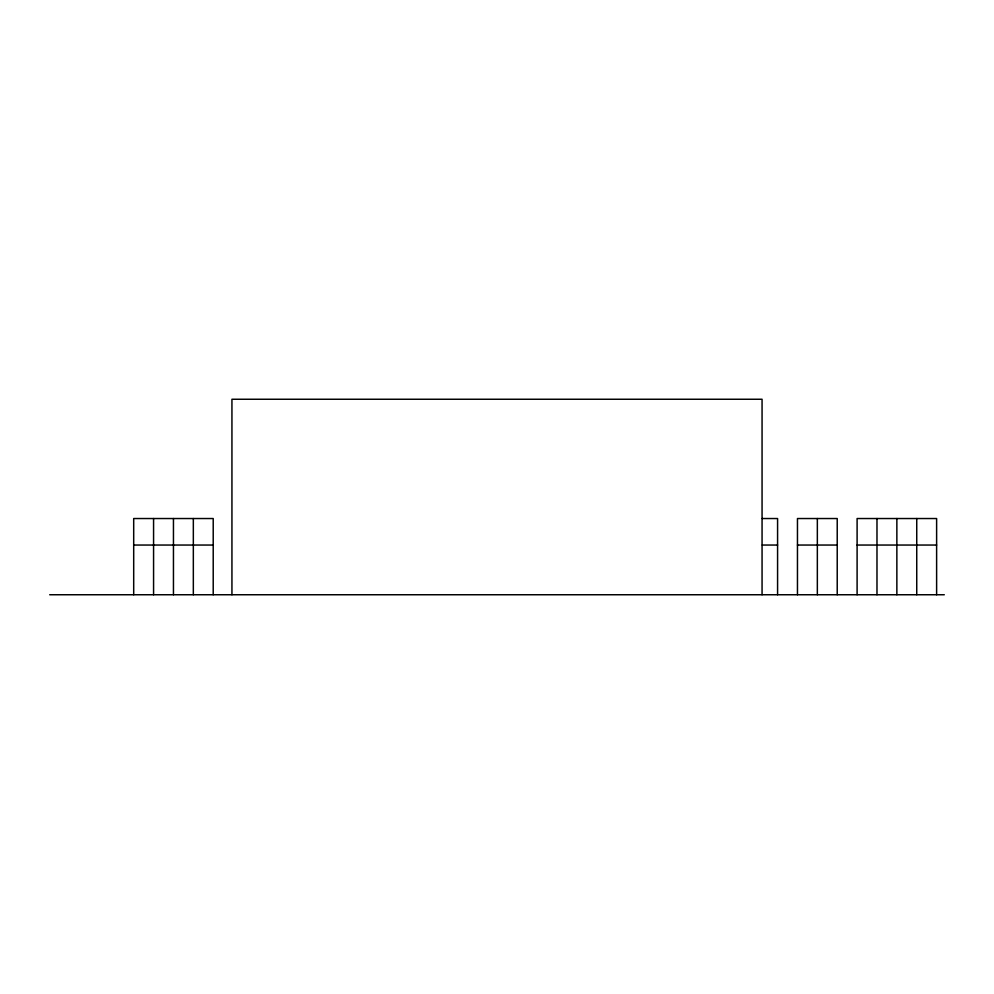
<?xml version="1.0" encoding="UTF-8"?>
<svg xmlns="http://www.w3.org/2000/svg" width="994" height="994" viewBox="0 0 994 994"><rect width="100%" height="100%" fill="white"/><g stroke="black" fill="none" stroke-linecap="round" stroke-linejoin="round"><path stroke-width="1.49" d="M762.286 518.533L777.581 518.533L777.581 594.747M133.693 545.047L213.213 545.047M762.286 545.047L777.581 545.047M797.461 545.047L837.221 545.047M857.101 545.047L936.621 545.047M49.7 594.747L944.3 594.747M936.621 594.747L936.621 518.533L857.101 518.533L857.101 594.747M916.741 518.533L916.741 594.747M896.861 518.533L896.861 594.747M876.981 518.533L876.981 594.747M837.221 594.747L837.221 518.533L797.461 518.533L797.461 594.747M817.341 518.533L817.341 594.747M762.063 594.747L762.063 399.253L231.937 399.253L231.937 594.747M213.213 594.747L213.213 518.533L133.693 518.533L133.693 594.747M193.333 518.533L193.333 594.747M173.453 518.533L173.453 594.747M153.573 518.533L153.573 594.747"/></g></svg>
